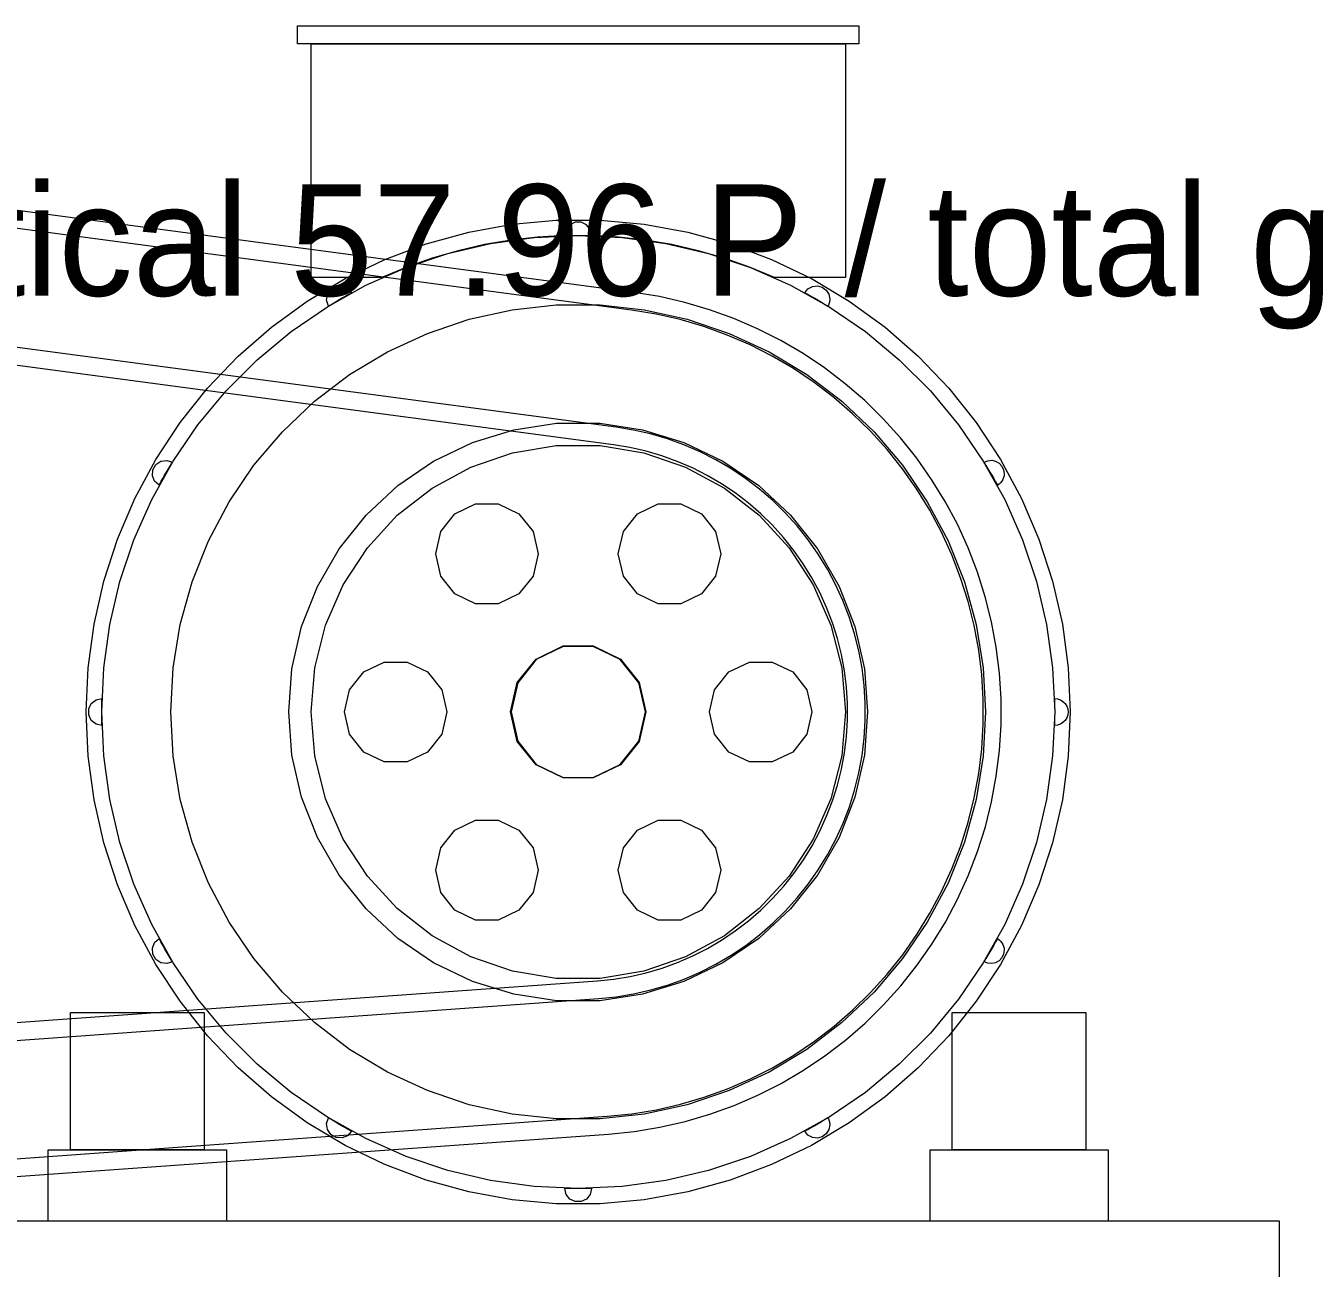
# Model space of a CAD drawing. Header units: millimetres. Extents: x -191664 to 191490, y -197311 to 10263.
# Drawn here: x 2222 to 2802, y -184123 to -183565 of the extents above; entities that cross this region are included whole.
import ezdxf

# ---------------------------------------------------------------- set-up
doc = ezdxf.new("R2010")
doc.units = ezdxf.units.MM
doc.layers.add('R15_COTAS_TRANSPORTE_P', color=1, linetype='Continuous', lineweight=0)
doc.layers.add('R15_PRENSA_RECEPCION_P', color=2, linetype='Continuous', lineweight=0)
doc.dimstyles.new('PLANTA_20', dxfattribs={"dimtxt": 50, "dimasz": 30, "dimexe": 30, "dimexo": 16, "dimgap": 20, "dimtad": 1, "dimtih": 1, "dimtoh": 1, "dimdec": 1, "dimzin": 0, "dimdsep": 46, "dimcen": 0.09, "dimadec": 0, "dimazin": 0, "dimtfac": 1, "dimtdec": 4, "dimtofl": 0, "dimtmove": 0, "dimatfit": 3, "dimfxl": 1, "dimtolj": 1, "dimtzin": 0, "dimarcsym": 0})

# ---------------------------------------------------------------- blocks, each defined once
blk = doc.blocks.new('*D133')
at = {"layer": 'Defpoints', "color": 0, "transparency": 16777216}
for p in [(439.69, -194147.98), (217.89, -194406.09), (-500, -194490), (-500, -194490), (500, -194490)]:
    blk.add_point(p, dxfattribs=at)
at = {"layer": 'R15_COTAS_TRANSPORTE_P', "color": 0, "lineweight": -2, "transparency": 16777216}
blk.add_arc((-500, -194490), 722.77, 2.37834, 17.62166, dxfattribs=at)
at = {"layer": 'R15_COTAS_TRANSPORTE_P', "color": 0, "transparency": 16777216}
for points in [[(184.12, -194272.81), (193.59, -194269.58), (179.18, -194242.8)], [(227.15, -194459.9), (217.15, -194460.11), (222.77, -194490)]]:
    blk.add_solid(points, dxfattribs=at)

msp = doc.modelspace()

# ---------------------------------------------------------------- linework, layer by layer
at = {"layer": 'R15_PRENSA_RECEPCION_P', "color": 9, "true_color": 0xb9c3c2}
for p, q in [((2495, -183685.05), (748.69, -183453.22)), ((2493.95, -183692.98), (747.64, -183461.15)), ((2506.48, -183686.93), (2495, -183685.05)), ((2517.82, -183689.52), (2506.48, -183686.93)), ((2528.97, -183692.78), (2517.82, -183689.52)), ((2504.94, -183694.79), (2493.95, -183692.98)), ((2515.8, -183697.26), (2504.94, -183694.79)), ((2539.91, -183696.73), (2528.97, -183692.78)), ((2526.49, -183700.39), (2515.8, -183697.26)), ((2536.97, -183704.17), (2526.49, -183700.39)), ((2550.59, -183701.34), (2539.91, -183696.73)), ((2560.96, -183706.59), (2550.59, -183701.34)), ((2547.19, -183708.58), (2536.97, -183704.17)), ((2571, -183712.47), (2560.96, -183706.59)), ((2557.13, -183713.61), (2547.19, -183708.58)), ((2566.74, -183719.24), (2557.13, -183713.61)), ((2580.65, -183718.94), (2571, -183712.47)), ((2575.99, -183725.45), (2566.74, -183719.24)), ((2589.89, -183726), (2580.65, -183718.94)), ((2584.84, -183732.21), (2575.99, -183725.45)), ((2598.68, -183733.61), (2589.89, -183726)), ((2593.26, -183739.5), (2584.84, -183732.21)), ((2606.99, -183741.74), (2598.68, -183733.61)), ((2601.22, -183747.29), (2593.26, -183739.5)), ((2614.79, -183750.37), (2606.99, -183741.74)), ((2422.51, -183752.39), (2441.07, -183746.66)), ((2441.07, -183746.66), (2460.29, -183743.76)), ((2460.29, -183743.76), (2479.71, -183743.76)), ((2479.71, -183743.76), (2498.93, -183746.66)), ((2498.93, -183746.66), (2517.49, -183752.39)), ((2608.69, -183755.55), (2601.22, -183747.29)), ((2405, -183760.82), (2422.51, -183752.39)), ((2440.54, -183757.07), (2460.09, -183753.81)), ((2460.09, -183753.81), (2479.91, -183753.81)), ((2479.91, -183753.81), (2499.46, -183757.07)), ((2517.49, -183752.39), (2535, -183760.82)), ((2622.04, -183759.46), (2614.79, -183750.37)), ((2421.8, -183763.51), (2440.54, -183757.07)), ((2499.46, -183757.07), (2518.2, -183763.51)), ((2615.64, -183764.26), (2608.69, -183755.55)), ((2628.73, -183768.97), (2622.04, -183759.46)), ((2388.95, -183771.76), (2405, -183760.82)), ((2404.37, -183772.94), (2421.8, -183763.51)), ((2518.2, -183763.51), (2535.63, -183772.94)), ((2535, -183760.82), (2551.05, -183771.76)), ((2622.05, -183773.37), (2615.64, -183764.26)), ((2374.7, -183784.98), (2388.95, -183771.76)), ((2551.05, -183771.76), (2565.3, -183784.98)), ((2634.82, -183778.88), (2628.73, -183768.97)), ((2388.73, -183785.11), (2404.37, -183772.94)), ((2535.63, -183772.94), (2551.27, -183785.11)), ((2627.88, -183782.86), (2622.05, -183773.37)), ((2414.66, -183784.4), (2423.88, -183779.96)), ((2423.88, -183779.96), (2434.12, -183779.96)), ((2434.12, -183779.96), (2443.34, -183784.4)), ((2496.66, -183784.4), (2505.88, -183779.96)), ((2505.88, -183779.96), (2516.12, -183779.96)), ((2516.12, -183779.96), (2525.34, -183784.4)), ((2633.12, -183792.68), (2627.88, -183782.86)), ((2640.29, -183789.14), (2634.82, -183778.88)), ((2362.59, -183800.17), (2374.7, -183784.98)), ((2375.3, -183799.69), (2388.73, -183785.11)), ((2408.28, -183792.41), (2414.66, -183784.4)), ((2443.34, -183784.4), (2449.72, -183792.41)), ((2490.28, -183792.41), (2496.66, -183784.4)), ((2525.34, -183784.4), (2531.72, -183792.41)), ((2551.27, -183785.11), (2564.7, -183799.69)), ((2565.3, -183784.98), (2577.41, -183800.17)), ((2645.13, -183799.71), (2640.29, -183789.14)), ((2406, -183802.39), (2408.28, -183792.41)), ((2449.72, -183792.41), (2452, -183802.39)), ((2488, -183802.39), (2490.28, -183792.41)), ((2531.72, -183792.41), (2534, -183802.39)), ((2637.75, -183802.81), (2633.12, -183792.68)), ((2352.87, -183817), (2362.59, -183800.17)), ((2364.46, -183816.29), (2375.3, -183799.69)), ((2564.7, -183799.69), (2575.54, -183816.29)), ((2577.41, -183800.17), (2587.13, -183817)), ((2649.31, -183810.56), (2645.13, -183799.71)), ((2408.28, -183812.37), (2406, -183802.39)), ((2452, -183802.39), (2449.72, -183812.37)), ((2490.28, -183812.37), (2488, -183802.39)), ((2534, -183802.39), (2531.72, -183812.37)), ((2641.76, -183813.21), (2637.75, -183802.81)), ((2414.66, -183820.37), (2408.28, -183812.37)), ((2449.72, -183812.37), (2443.34, -183820.37)), ((2496.66, -183820.37), (2490.28, -183812.37)), ((2531.72, -183812.37), (2525.34, -183820.37)), ((2652.82, -183821.65), (2649.31, -183810.56)), ((2345.78, -183835.08), (2352.87, -183817)), ((2356.5, -183834.44), (2364.46, -183816.29)), ((2575.54, -183816.29), (2583.5, -183834.44)), ((2587.13, -183817), (2594.22, -183835.08)), ((2645.12, -183823.83), (2641.76, -183813.21)), ((2423.88, -183824.81), (2414.66, -183820.37)), ((2443.34, -183820.37), (2434.12, -183824.81)), ((2505.88, -183824.81), (2496.66, -183820.37)), ((2525.34, -183820.37), (2516.12, -183824.81)), ((2647.82, -183834.63), (2645.12, -183823.83)), ((2655.64, -183832.93), (2652.82, -183821.65)), ((2434.12, -183824.81), (2423.88, -183824.81)), ((2516.12, -183824.81), (2505.88, -183824.81)), ((2341.45, -183854.02), (2345.78, -183835.08)), ((2351.64, -183853.65), (2356.5, -183834.44)), ((2583.5, -183834.44), (2588.36, -183853.65)), ((2594.22, -183835.08), (2598.55, -183854.02)), ((2649.86, -183845.58), (2647.82, -183834.63)), ((2657.77, -183844.36), (2655.64, -183832.93)), ((2451.05, -183849.63), (2463.24, -183843.76)), ((2463.24, -183843.76), (2476.76, -183843.76)), ((2476.76, -183843.76), (2488.95, -183849.63)), ((2651.23, -183856.63), (2649.86, -183845.58)), ((2659.19, -183855.9), (2657.77, -183844.36)), ((2373.66, -183855.42), (2382.88, -183850.98)), ((2382.88, -183850.98), (2393.12, -183850.98)), ((2393.12, -183850.98), (2402.34, -183855.42)), ((2442.61, -183860.21), (2451.05, -183849.63)), ((2488.95, -183849.63), (2497.39, -183860.21)), ((2537.66, -183855.42), (2546.88, -183850.98)), ((2546.88, -183850.98), (2557.12, -183850.98)), ((2557.12, -183850.98), (2566.34, -183855.42)), ((2340, -183873.4), (2341.45, -183854.02)), ((2350, -183873.4), (2351.64, -183853.65)), ((2367.28, -183863.42), (2373.66, -183855.42)), ((2402.34, -183855.42), (2408.72, -183863.42)), ((2531.28, -183863.42), (2537.66, -183855.42)), ((2566.34, -183855.42), (2572.72, -183863.42)), ((2588.36, -183853.65), (2590, -183873.4)), ((2598.55, -183854.02), (2600, -183873.4)), ((2651.91, -183867.75), (2651.23, -183856.63)), ((2659.91, -183867.5), (2659.19, -183855.9)), ((2365, -183873.4), (2367.28, -183863.42)), ((2408.72, -183863.42), (2411, -183873.4)), ((2439.6, -183873.4), (2442.61, -183860.21)), ((2497.39, -183860.21), (2500.4, -183873.4)), ((2529, -183873.4), (2531.28, -183863.42)), ((2572.72, -183863.42), (2575, -183873.4)), ((2651.92, -183878.89), (2651.91, -183867.75)), ((2659.91, -183879.13), (2659.91, -183867.5)), ((2341.45, -183892.78), (2340, -183873.4)), ((2351.64, -183893.15), (2350, -183873.4)), ((2367.28, -183883.38), (2365, -183873.4)), ((2411, -183873.4), (2408.72, -183883.38)), ((2442.61, -183886.59), (2439.6, -183873.4)), ((2500.4, -183873.4), (2497.39, -183886.59)), ((2531.28, -183883.38), (2529, -183873.4)), ((2575, -183873.4), (2572.72, -183883.38)), ((2590, -183873.4), (2588.36, -183893.15)), ((2600, -183873.4), (2598.55, -183892.78)), ((2651.24, -183890.01), (2651.92, -183878.89)), ((2659.21, -183890.74), (2659.91, -183879.13)), ((2373.66, -183891.38), (2367.28, -183883.38)), ((2408.72, -183883.38), (2402.34, -183891.38)), ((2451.05, -183897.17), (2442.61, -183886.59)), ((2497.39, -183886.59), (2488.95, -183897.17)), ((2537.66, -183891.38), (2531.28, -183883.38)), ((2572.72, -183883.38), (2566.34, -183891.38)), ((2345.78, -183911.72), (2341.45, -183892.78)), ((2356.5, -183912.36), (2351.64, -183893.15)), ((2382.88, -183895.82), (2373.66, -183891.38)), ((2402.34, -183891.38), (2393.12, -183895.82)), ((2546.88, -183895.82), (2537.66, -183891.38)), ((2566.34, -183891.38), (2557.12, -183895.82)), ((2588.36, -183893.15), (2583.5, -183912.36)), ((2598.55, -183892.78), (2594.22, -183911.72)), ((2649.89, -183901.06), (2651.24, -183890.01)), ((2657.79, -183902.28), (2659.21, -183890.74)), ((2393.12, -183895.82), (2382.88, -183895.82)), ((2463.24, -183903.04), (2451.05, -183897.17)), ((2488.95, -183897.17), (2476.76, -183903.04)), ((2557.12, -183895.82), (2546.88, -183895.82)), ((2476.76, -183903.04), (2463.24, -183903.04)), ((2647.86, -183912.01), (2649.89, -183901.06)), ((2655.67, -183913.71), (2657.79, -183902.28)), ((2352.87, -183929.8), (2345.78, -183911.72)), ((2364.46, -183930.51), (2356.5, -183912.36)), ((2583.5, -183912.36), (2575.54, -183930.51)), ((2594.22, -183911.72), (2587.13, -183929.8)), ((2645.16, -183922.82), (2647.86, -183912.01)), ((2652.86, -183924.99), (2655.67, -183913.71)), ((2414.66, -183926.43), (2423.88, -183921.99)), ((2423.88, -183921.99), (2434.12, -183921.99)), ((2434.12, -183921.99), (2443.34, -183926.43)), ((2496.66, -183926.43), (2505.88, -183921.99)), ((2505.88, -183921.99), (2516.12, -183921.99)), ((2516.12, -183921.99), (2525.34, -183926.43)), ((2408.28, -183934.43), (2414.66, -183926.43)), ((2443.34, -183926.43), (2449.72, -183934.43)), ((2490.28, -183934.43), (2496.66, -183926.43)), ((2525.34, -183926.43), (2531.72, -183934.43)), ((2641.81, -183933.44), (2645.16, -183922.82)), ((2649.36, -183936.08), (2652.86, -183924.99)), ((2362.59, -183946.63), (2352.87, -183929.8)), ((2375.3, -183947.11), (2364.46, -183930.51)), ((2575.54, -183930.51), (2564.7, -183947.11)), ((2587.13, -183929.8), (2577.41, -183946.63)), ((2637.82, -183943.84), (2641.81, -183933.44)), ((2406, -183944.41), (2408.28, -183934.43)), ((2449.72, -183934.43), (2452, -183944.41)), ((2488, -183944.41), (2490.28, -183934.43)), ((2531.72, -183934.43), (2534, -183944.41)), ((2645.19, -183946.93), (2649.36, -183936.08)), ((2408.28, -183954.39), (2406, -183944.41)), ((2452, -183944.41), (2449.72, -183954.39)), ((2490.28, -183954.39), (2488, -183944.41)), ((2534, -183944.41), (2531.72, -183954.39)), ((2633.19, -183953.97), (2637.82, -183943.84)), ((2374.7, -183961.82), (2362.59, -183946.63)), ((2388.73, -183961.69), (2375.3, -183947.11)), ((2564.7, -183947.11), (2551.27, -183961.69)), ((2577.41, -183946.63), (2565.3, -183961.82)), ((2640.37, -183957.51), (2645.19, -183946.93)), ((2414.66, -183962.4), (2408.28, -183954.39)), ((2449.72, -183954.39), (2443.34, -183962.4)), ((2496.66, -183962.4), (2490.28, -183954.39)), ((2531.72, -183954.39), (2525.34, -183962.4)), ((2627.96, -183963.8), (2633.19, -183953.97)), ((2388.95, -183975.04), (2374.7, -183961.82)), ((2404.37, -183973.86), (2388.73, -183961.69)), ((2423.88, -183966.84), (2414.66, -183962.4)), ((2443.34, -183962.4), (2434.12, -183966.84)), ((2505.88, -183966.84), (2496.66, -183962.4)), ((2525.34, -183962.4), (2516.12, -183966.84)), ((2551.27, -183961.69), (2535.63, -183973.86)), ((2565.3, -183961.82), (2551.05, -183975.04)), ((2634.9, -183967.78), (2640.37, -183957.51)), ((2434.12, -183966.84), (2423.88, -183966.84)), ((2516.12, -183966.84), (2505.88, -183966.84)), ((2622.13, -183973.3), (2627.96, -183963.8)), ((2628.82, -183977.69), (2634.9, -183967.78)), ((2421.8, -183983.29), (2404.37, -183973.86)), ((2535.63, -183973.86), (2518.2, -183983.29)), ((2615.74, -183982.42), (2622.13, -183973.3)), ((2405, -183985.98), (2388.95, -183975.04)), ((2551.05, -183975.04), (2535, -183985.98)), ((2622.14, -183987.21), (2628.82, -183977.69)), ((2422.51, -183994.41), (2405, -183985.98)), ((2440.54, -183989.73), (2421.8, -183983.29)), ((2518.2, -183983.29), (2499.46, -183989.73)), ((2535, -183985.98), (2517.49, -183994.41)), ((2608.8, -183991.13), (2615.74, -183982.42)), ((2460.09, -183992.99), (2440.54, -183989.73)), ((2499.46, -183989.73), (2479.91, -183992.99)), ((2601.34, -183999.4), (2608.8, -183991.13)), ((2614.9, -183996.3), (2622.14, -183987.21)), ((2441.07, -184000.14), (2422.51, -183994.41)), ((2479.91, -183992.99), (2460.09, -183992.99)), ((2517.49, -183994.41), (2498.93, -184000.14)), ((2607.11, -184004.93), (2614.9, -183996.3)), ((2460.29, -184003.04), (2441.07, -184000.14)), ((2479.71, -184003.04), (2460.29, -184003.04)), ((2498.93, -184000.14), (2479.71, -184003.04)), ((2593.38, -184007.19), (2601.34, -183999.4)), ((2584.97, -184014.49), (2593.38, -184007.19)), ((2598.81, -184013.07), (2607.11, -184004.93)), ((2576.12, -184021.26), (2584.97, -184014.49)), ((2590.02, -184020.69), (2598.81, -184013.07)), ((2580.79, -184027.76), (2590.02, -184020.69)), ((2566.88, -184027.47), (2576.12, -184021.26)), ((2557.27, -184033.11), (2566.88, -184027.47)), ((2571.14, -184034.24), (2580.79, -184027.76)), ((2537.12, -184042.57), (2547.34, -184038.15)), ((2547.34, -184038.15), (2557.27, -184033.11)), ((2561.11, -184040.13), (2571.14, -184034.24)), ((2526.64, -184046.36), (2537.12, -184042.57)), ((2550.74, -184045.39), (2561.11, -184040.13)), ((2505.1, -184051.98), (2515.96, -184049.5)), ((2515.96, -184049.5), (2526.64, -184046.36)), ((2529.13, -184053.96), (2540.07, -184050.01)), ((2540.07, -184050.01), (2550.74, -184045.39)), ((725.92, -184181.07), (2483.03, -184054.93)), ((2483.03, -184054.93), (2494.11, -184053.8)), ((2494.11, -184053.8), (2505.1, -184051.98)), ((2517.98, -184057.24), (2529.13, -184053.96)), ((2483.6, -184062.91), (2495.17, -184061.73)), ((2495.17, -184061.73), (2506.64, -184059.83)), ((2506.64, -184059.83), (2517.98, -184057.24)), ((726.49, -184189.05), (2483.6, -184062.91))]:
    msp.add_line(p, q, dxfattribs=at)
at = {"layer": 'R15_PRENSA_RECEPCION_P', "color": 117, "true_color": 0x376c5b}
for p, q in [((2486.98, -183745.52), (740.67, -183513.69)), ((2485.92, -183753.45), (739.61, -183521.62)), ((2494.77, -183746.8), (2486.98, -183745.52)), ((2502.46, -183748.55), (2494.77, -183746.8)), ((2510.04, -183750.77), (2502.46, -183748.55)), ((2493.23, -183754.65), (2485.92, -183753.45)), ((2517.47, -183753.45), (2510.04, -183750.77)), ((2524.72, -183756.58), (2517.47, -183753.45)), ((2500.45, -183756.29), (2493.23, -183754.65)), ((2507.56, -183758.38), (2500.45, -183756.29)), ((2514.52, -183760.89), (2507.56, -183758.38)), ((2531.76, -183760.14), (2524.72, -183756.58)), ((2538.57, -183764.13), (2531.76, -183760.14)), ((2521.32, -183763.82), (2514.52, -183760.89)), ((2527.93, -183767.17), (2521.32, -183763.82)), ((2545.13, -183768.53), (2538.57, -183764.13)), ((2534.32, -183770.91), (2527.93, -183767.17)), ((2540.47, -183775.04), (2534.32, -183770.91)), ((2551.4, -183773.32), (2545.13, -183768.53)), ((2546.35, -183779.53), (2540.47, -183775.04)), ((2557.37, -183778.49), (2551.4, -183773.32)), ((2551.95, -183784.38), (2546.35, -183779.53)), ((2563.01, -183784.01), (2557.37, -183778.49)), ((2557.24, -183789.56), (2551.95, -183784.38)), ((2568.3, -183789.87), (2563.01, -183784.01)), ((2562.21, -183795.05), (2557.24, -183789.56)), ((2573.23, -183796.04), (2568.3, -183789.87)), ((2566.83, -183800.84), (2562.21, -183795.05)), ((2577.77, -183802.5), (2573.23, -183796.04)), ((2571.09, -183806.9), (2566.83, -183800.84)), ((2581.9, -183809.22), (2577.77, -183802.5)), ((2574.96, -183813.2), (2571.09, -183806.9)), ((2585.62, -183816.19), (2581.9, -183809.22)), ((2578.45, -183819.74), (2574.96, -183813.2)), ((2588.9, -183823.37), (2585.62, -183816.19)), ((2581.53, -183826.47), (2578.45, -183819.74)), ((2591.74, -183830.74), (2588.9, -183823.37)), ((2584.19, -183833.38), (2581.53, -183826.47)), ((2586.42, -183840.44), (2584.19, -183833.38)), ((2594.12, -183838.26), (2591.74, -183830.74)), ((2588.22, -183847.62), (2586.42, -183840.44)), ((2596.04, -183845.92), (2594.12, -183838.26)), ((2597.48, -183853.68), (2596.04, -183845.92)), ((2589.58, -183854.9), (2588.22, -183847.62)), ((2590.49, -183862.25), (2589.58, -183854.9)), ((2598.45, -183861.52), (2597.48, -183853.68)), ((2590.94, -183869.64), (2590.49, -183862.25)), ((2598.94, -183869.4), (2598.45, -183861.52)), ((2590.94, -183877.05), (2590.94, -183869.64)), ((2598.94, -183877.29), (2598.94, -183869.4)), ((2590.5, -183884.44), (2590.94, -183877.05)), ((2598.46, -183885.17), (2598.94, -183877.29)), ((2589.59, -183891.79), (2590.5, -183884.44)), ((2597.5, -183893.01), (2598.46, -183885.17)), ((2588.25, -183899.07), (2589.59, -183891.79)), ((2596.06, -183900.77), (2597.5, -183893.01)), ((2586.45, -183906.26), (2588.25, -183899.07)), ((2594.15, -183908.43), (2596.06, -183900.77)), ((2584.23, -183913.32), (2586.45, -183906.26)), ((2591.78, -183915.96), (2594.15, -183908.43)), ((2581.57, -183920.23), (2584.23, -183913.32)), ((2588.95, -183923.33), (2591.78, -183915.96)), ((2578.5, -183926.97), (2581.57, -183920.23)), ((2575.02, -183933.5), (2578.5, -183926.97)), ((2585.67, -183930.51), (2588.95, -183923.33)), ((2571.14, -183939.81), (2575.02, -183933.5)), ((2581.96, -183937.48), (2585.67, -183930.51)), ((2566.89, -183945.88), (2571.14, -183939.81)), ((2577.83, -183944.21), (2581.96, -183937.48)), ((2573.3, -183950.67), (2577.83, -183944.21)), ((2562.28, -183951.67), (2566.89, -183945.88)), ((2568.38, -183956.84), (2573.3, -183950.67)), ((2552.03, -183962.35), (2557.32, -183957.17)), ((2557.32, -183957.17), (2562.28, -183951.67)), ((2563.09, -183962.7), (2568.38, -183956.84)), ((2546.43, -183967.2), (2552.03, -183962.35)), ((2557.45, -183968.23), (2563.09, -183962.7)), ((2540.55, -183971.7), (2546.43, -183967.2)), ((2551.49, -183973.4), (2557.45, -183968.23)), ((2534.41, -183975.83), (2540.55, -183971.7)), ((2545.22, -183978.2), (2551.49, -183973.4)), ((2521.42, -183982.93), (2528.02, -183979.58)), ((2528.02, -183979.58), (2534.41, -183975.83)), ((2538.67, -183982.61), (2545.22, -183978.2)), ((2507.66, -183988.39), (2514.62, -183985.87)), ((2514.62, -183985.87), (2521.42, -183982.93)), ((2531.86, -183986.6), (2538.67, -183982.61)), ((2486.03, -183993.33), (2493.34, -183992.13)), ((2493.34, -183992.13), (2500.56, -183990.48)), ((2500.56, -183990.48), (2507.66, -183988.39)), ((2517.57, -183993.31), (2524.82, -183990.17)), ((2524.82, -183990.17), (2531.86, -183986.6)), ((721.55, -184120.23), (2478.66, -183994.09)), ((2478.66, -183994.09), (2486.03, -183993.33)), ((2502.58, -183998.22), (2510.15, -183995.99)), ((2510.15, -183995.99), (2517.57, -183993.31)), ((722.13, -184128.21), (2479.24, -184002.07)), ((2479.24, -184002.07), (2487.09, -184001.26)), ((2487.09, -184001.26), (2494.88, -183999.98)), ((2494.88, -183999.98), (2502.58, -183998.22))]:
    msp.add_line(p, q, dxfattribs=at)
at = {"layer": 'R15_PRENSA_RECEPCION_P', "color": 127, "true_color": 0x587e77}
for p, q in [((2344, -183573.4), (2344, -183565.4)), ((2344, -183565.4), (2596, -183565.4)), ((2596, -183565.4), (2596, -183573.4)), ((2596, -183573.4), (2344, -183573.4)), ((2350, -183678.4), (2350, -183573.4)), ((2350, -183573.4), (2590, -183573.4)), ((2590, -183573.4), (2590, -183678.4)), ((2420.82, -183657.94), (2440.33, -183654.4)), ((2440.33, -183654.4), (2460.08, -183652.62)), ((2460.08, -183652.62), (2479.92, -183652.62)), ((2466.26, -183654.71), (2464.59, -183656.8)), ((2468.66, -183653.55), (2466.26, -183654.71)), ((2471.34, -183653.55), (2468.66, -183653.55)), ((2473.74, -183654.71), (2471.34, -183653.55)), ((2475.41, -183656.8), (2473.74, -183654.71)), ((2479.92, -183652.62), (2499.67, -183654.4)), ((2499.67, -183654.4), (2519.18, -183657.94)), ((2401.71, -183663.22), (2420.82, -183657.94)), ((2439.86, -183661.53), (2427.91, -183663.58)), ((2430.68, -183663.04), (2450.25, -183660.31)), ((2451.9, -183660.17), (2439.86, -183661.53)), ((2450.25, -183660.31), (2470, -183659.4)), ((2464, -183659.48), (2451.9, -183660.17)), ((2464.59, -183656.8), (2464, -183659.4)), ((2464, -183659.41), (2464, -183659.4)), ((2464, -183659.42), (2464, -183659.41)), ((2464, -183659.44), (2464, -183659.42)), ((2464, -183659.48), (2465.71, -183659.44)), ((2464, -183659.45), (2464, -183659.44)), ((2464, -183659.46), (2464, -183659.45)), ((2464, -183659.47), (2464, -183659.46)), ((2464, -183659.48), (2464, -183659.47)), ((2465.71, -183659.44), (2467.43, -183659.42)), ((2467.43, -183659.42), (2469.14, -183659.4)), ((2469.14, -183659.4), (2470.86, -183659.4)), ((2470, -183659.4), (2489.75, -183660.31)), ((2470.86, -183659.4), (2472.57, -183659.42)), ((2472.57, -183659.42), (2474.29, -183659.44)), ((2474.29, -183659.44), (2476, -183659.48)), ((2476, -183659.4), (2475.41, -183656.8)), ((2476, -183659.41), (2476, -183659.4)), ((2476, -183659.42), (2476, -183659.41)), ((2476, -183659.44), (2476, -183659.42)), ((2476, -183659.45), (2476, -183659.44)), ((2476, -183659.46), (2476, -183659.45)), ((2476, -183659.47), (2476, -183659.46)), ((2476, -183659.48), (2476, -183659.47)), ((2488.1, -183660.17), (2476, -183659.48)), ((2500.14, -183661.53), (2488.1, -183660.17)), ((2489.75, -183660.31), (2509.32, -183663.04)), ((2512.09, -183663.58), (2500.14, -183661.53)), ((2519.18, -183657.94), (2538.29, -183663.22)), ((2383.14, -183670.18), (2401.71, -183663.22)), ((2416.1, -183666.3), (2404.46, -183669.68)), ((2411.44, -183667.57), (2430.68, -183663.04)), ((2427.91, -183663.58), (2416.1, -183666.3)), ((2509.32, -183663.04), (2528.56, -183667.57)), ((2523.9, -183666.3), (2512.09, -183663.58)), ((2535.54, -183669.68), (2523.9, -183666.3)), ((2538.29, -183663.22), (2556.86, -183670.18)), ((2365.28, -183678.79), (2383.14, -183670.18)), ((2392.69, -183673.85), (2411.44, -183667.57)), ((2404.46, -183669.68), (2393.03, -183673.72)), ((2528.56, -183667.57), (2547.31, -183673.85)), ((2546.97, -183673.72), (2535.54, -183669.68)), ((2556.86, -183670.18), (2574.72, -183678.79)), ((2348.25, -183688.96), (2365.28, -183678.79)), ((2381.85, -183678.4), (2350, -183678.4)), ((2374.61, -183681.84), (2392.69, -183673.85)), ((2393.03, -183673.72), (2381.85, -183678.4)), ((2558.15, -183678.4), (2546.97, -183673.72)), ((2547.31, -183673.85), (2565.39, -183681.84)), ((2590, -183678.4), (2558.15, -183678.4)), ((2574.72, -183678.79), (2591.75, -183688.96)), ((2357.34, -183691.45), (2374.61, -183681.84)), ((2357.4, -183685.91), (2358.91, -183683.68)), ((2358.91, -183683.68), (2361.24, -183682.33)), ((2361.24, -183682.33), (2363.93, -183682.14)), ((2363.93, -183682.14), (2366.43, -183683.15)), ((2366.43, -183683.15), (2368.24, -183685.14)), ((2565.39, -183681.84), (2582.66, -183691.45)), ((2571.76, -183685.14), (2573.2, -183683.42)), ((2573.2, -183683.42), (2575.17, -183682.36)), ((2575.17, -183682.36), (2577.4, -183682.08)), ((2577.4, -183682.08), (2579.57, -183682.65)), ((2579.57, -183682.65), (2581.38, -183683.97)), ((2581.38, -183683.97), (2582.58, -183685.87)), ((2332.21, -183700.62), (2348.25, -183688.96)), ((2357.02, -183688.58), (2357.4, -183685.91)), ((2357.85, -183691.14), (2357.02, -183688.58)), ((2357.85, -183691.14), (2359.31, -183690.25)), ((2359.31, -183690.25), (2360.78, -183689.37)), ((2360.78, -183689.37), (2362.26, -183688.5)), ((2362.26, -183688.5), (2363.74, -183687.64)), ((2363.74, -183687.64), (2365.23, -183686.8)), ((2365.23, -183686.8), (2366.73, -183685.96)), ((2366.73, -183685.96), (2368.24, -183685.14)), ((2571.76, -183685.14), (2573.27, -183685.96)), ((2573.27, -183685.96), (2574.77, -183686.8)), ((2574.77, -183686.8), (2576.26, -183687.64)), ((2576.26, -183687.64), (2577.74, -183688.5)), ((2577.74, -183688.5), (2579.22, -183689.37)), ((2579.22, -183689.37), (2580.69, -183690.25)), ((2580.69, -183690.25), (2582.15, -183691.14)), ((2582.56, -183690.32), (2582.37, -183690.74)), ((2582.72, -183689.88), (2582.56, -183690.32)), ((2582.58, -183685.87), (2583, -183688.07)), ((2582.84, -183689.44), (2582.72, -183689.88)), ((2582.93, -183688.99), (2582.84, -183689.44)), ((2582.98, -183688.53), (2582.93, -183688.99)), ((2583, -183688.07), (2582.98, -183688.53)), ((2591.75, -183688.96), (2607.79, -183700.62)), ((2341.04, -183702.62), (2357.34, -183691.45)), ((2421.04, -183697.07), (2440.39, -183692.81)), ((2440.39, -183692.81), (2460.09, -183690.67)), ((2460.09, -183690.67), (2479.91, -183690.67)), ((2479.91, -183690.67), (2499.61, -183692.81)), ((2499.61, -183692.81), (2518.96, -183697.07)), ((2582.37, -183690.74), (2582.15, -183691.14)), ((2582.66, -183691.45), (2598.96, -183702.62)), ((2317.28, -183713.66), (2332.21, -183700.62)), ((2402.26, -183703.4), (2421.04, -183697.07)), ((2518.96, -183697.07), (2537.74, -183703.4)), ((2607.79, -183700.62), (2622.72, -183713.66)), ((2325.83, -183715.25), (2341.04, -183702.62)), ((2384.28, -183711.72), (2402.26, -183703.4)), ((2537.74, -183703.4), (2555.72, -183711.72)), ((2598.96, -183702.62), (2614.17, -183715.25)), ((2303.57, -183728), (2317.28, -183713.66)), ((2367.3, -183721.93), (2384.28, -183711.72)), ((2555.72, -183711.72), (2572.7, -183721.93)), ((2622.72, -183713.66), (2636.43, -183728)), ((2311.85, -183729.23), (2325.83, -183715.25)), ((2614.17, -183715.25), (2628.15, -183729.23)), ((2351.53, -183733.92), (2367.3, -183721.93)), ((2572.7, -183721.93), (2588.47, -183733.92)), ((2291.21, -183743.5), (2303.57, -183728)), ((2299.22, -183744.44), (2311.85, -183729.23)), ((2628.15, -183729.23), (2640.78, -183744.44)), ((2636.43, -183728), (2648.79, -183743.5)), ((2337.14, -183747.55), (2351.53, -183733.92)), ((2588.47, -183733.92), (2602.86, -183747.55)), ((2280.28, -183760.05), (2291.21, -183743.5)), ((2288.05, -183760.74), (2299.22, -183744.44)), ((2324.31, -183762.65), (2337.14, -183747.55)), ((2602.86, -183747.55), (2615.69, -183762.65)), ((2640.78, -183744.44), (2651.95, -183760.74)), ((2648.79, -183743.5), (2659.72, -183760.05)), ((2270.89, -183777.51), (2280.28, -183760.05)), ((2659.72, -183760.05), (2669.11, -183777.51)), ((2278.44, -183778.01), (2288.05, -183760.74)), ((2278.74, -183767.33), (2278.93, -183764.64)), ((2278.93, -183764.64), (2280.28, -183762.31)), ((2280.28, -183762.31), (2282.51, -183760.8)), ((2282.51, -183760.8), (2285.18, -183760.42)), ((2284.24, -183767.14), (2285.1, -183765.66)), ((2285.1, -183765.66), (2285.97, -183764.18)), ((2285.18, -183760.42), (2287.74, -183761.25)), ((2285.97, -183764.18), (2286.85, -183762.71)), ((2286.85, -183762.71), (2287.74, -183761.25)), ((2313.2, -183779.05), (2324.31, -183762.65)), ((2615.69, -183762.65), (2626.8, -183779.05)), ((2651.95, -183760.74), (2661.56, -183778.01)), ((2652.26, -183761.25), (2653.92, -183760.57)), ((2652.26, -183761.25), (2653.15, -183762.71)), ((2653.15, -183762.71), (2654.03, -183764.18)), ((2653.92, -183760.57), (2655.72, -183760.41)), ((2654.03, -183764.18), (2654.9, -183765.66)), ((2654.9, -183765.66), (2655.76, -183767.14)), ((2655.72, -183760.41), (2657.48, -183760.8)), ((2657.48, -183760.8), (2659.04, -183761.69)), ((2659.04, -183761.69), (2660.27, -183763)), ((2660.27, -183763), (2661.06, -183764.62)), ((2661.06, -183764.62), (2661.33, -183766.4)), ((2279.75, -183769.83), (2278.74, -183767.33)), ((2281.74, -183771.64), (2279.75, -183769.83)), ((2281.74, -183771.64), (2282.56, -183770.13)), ((2282.56, -183770.13), (2283.4, -183768.63)), ((2283.4, -183768.63), (2284.24, -183767.14)), ((2655.76, -183767.14), (2656.6, -183768.63)), ((2656.6, -183768.63), (2657.44, -183770.13)), ((2657.44, -183770.13), (2658.26, -183771.64)), ((2659.01, -183771.14), (2658.26, -183771.64)), ((2659.69, -183770.52), (2659.01, -183771.14)), ((2660.26, -183769.82), (2659.69, -183770.52)), ((2660.72, -183769.04), (2660.26, -183769.82)), ((2661.06, -183768.19), (2660.72, -183769.04)), ((2661.26, -183767.31), (2661.06, -183768.19)), ((2661.33, -183766.4), (2661.26, -183767.31)), ((2263.09, -183795.75), (2270.89, -183777.51)), ((2669.11, -183777.51), (2676.91, -183795.75)), ((2270.45, -183796.09), (2278.44, -183778.01)), ((2303.91, -183796.56), (2313.2, -183779.05)), ((2626.8, -183779.05), (2636.09, -183796.56)), ((2661.56, -183778.01), (2669.55, -183796.09)), ((2256.96, -183814.61), (2263.09, -183795.75)), ((2264.17, -183814.84), (2270.45, -183796.09)), ((2296.58, -183814.97), (2303.91, -183796.56)), ((2636.09, -183796.56), (2643.42, -183814.97)), ((2669.55, -183796.09), (2675.83, -183814.84)), ((2676.91, -183795.75), (2683.04, -183814.61)), ((2252.55, -183833.94), (2256.96, -183814.61)), ((2259.64, -183834.08), (2264.17, -183814.84)), ((2291.28, -183834.06), (2296.58, -183814.97)), ((2643.42, -183814.97), (2648.72, -183834.06)), ((2675.83, -183814.84), (2680.36, -183834.08)), ((2683.04, -183814.61), (2687.45, -183833.94)), ((2249.89, -183853.59), (2252.55, -183833.94)), ((2256.91, -183853.65), (2259.64, -183834.08)), ((2288.07, -183853.61), (2291.28, -183834.06)), ((2648.72, -183834.06), (2651.93, -183853.61)), ((2680.36, -183834.08), (2683.09, -183853.65)), ((2687.45, -183833.94), (2690.11, -183853.59)), ((2463.29, -183843.99), (2451.19, -183849.82)), ((2476.71, -183843.99), (2463.29, -183843.99)), ((2488.81, -183849.82), (2476.71, -183843.99)), ((2451.19, -183849.82), (2442.82, -183860.31)), ((2497.18, -183860.31), (2488.81, -183849.82)), ((2249, -183873.4), (2249.89, -183853.59)), ((2256, -183873.4), (2256.91, -183853.65)), ((2287, -183873.4), (2288.07, -183853.61)), ((2651.93, -183853.61), (2653, -183873.4)), ((2683.09, -183853.65), (2684, -183873.4)), ((2690.11, -183853.59), (2691, -183873.4)), ((2442.82, -183860.31), (2439.84, -183873.4)), ((2500.16, -183873.4), (2497.18, -183860.31)), ((2250.15, -183872.05), (2251.33, -183869.63)), ((2251.33, -183869.63), (2253.45, -183867.97)), ((2253.45, -183867.97), (2256.08, -183867.4)), ((2256.02, -183870.83), (2256.03, -183869.97)), ((2256.03, -183869.97), (2256.04, -183869.11)), ((2256.04, -183869.11), (2256.06, -183868.26)), ((2256.06, -183868.26), (2256.08, -183867.4)), ((2683.92, -183867.4), (2683.94, -183868.26)), ((2683.92, -183867.4), (2685.26, -183867.53)), ((2683.94, -183868.26), (2683.96, -183869.11)), ((2683.96, -183869.11), (2683.97, -183869.97)), ((2683.97, -183869.97), (2683.98, -183870.83)), ((2685.26, -183867.53), (2686.55, -183867.97)), ((2686.55, -183867.97), (2687.7, -183868.68)), ((2687.7, -183868.68), (2688.67, -183869.63)), ((2688.67, -183869.63), (2689.4, -183870.78)), ((2249.89, -183893.21), (2249, -183873.4)), ((2250.15, -183874.75), (2250.15, -183872.05)), ((2251.33, -183877.17), (2250.15, -183874.75)), ((2256, -183872.54), (2256.01, -183871.69)), ((2256, -183873.4), (2256, -183872.54)), ((2256.91, -183893.15), (2256, -183873.4)), ((2256, -183874.26), (2256, -183873.4)), ((2256.01, -183875.11), (2256, -183874.26)), ((2256.01, -183871.69), (2256.02, -183870.83)), ((2256.02, -183875.97), (2256.01, -183875.11)), ((2256.03, -183876.83), (2256.02, -183875.97)), ((2288.07, -183893.19), (2287, -183873.4)), ((2439.84, -183873.4), (2442.82, -183886.49)), ((2497.18, -183886.49), (2500.16, -183873.4)), ((2653, -183873.4), (2651.93, -183893.19)), ((2684, -183873.4), (2683.09, -183893.15)), ((2683.98, -183875.97), (2683.97, -183876.83)), ((2683.98, -183870.83), (2683.99, -183871.69)), ((2683.99, -183875.11), (2683.98, -183875.97)), ((2683.99, -183871.69), (2684, -183872.54)), ((2684, -183874.26), (2683.99, -183875.11)), ((2684, -183872.54), (2684, -183873.4)), ((2684, -183873.4), (2684, -183874.26)), ((2689.4, -183876.02), (2688.67, -183877.17)), ((2689.4, -183870.78), (2689.85, -183872.05)), ((2689.85, -183874.75), (2689.4, -183876.02)), ((2689.85, -183872.05), (2690, -183873.4)), ((2690, -183873.4), (2689.85, -183874.75)), ((2691, -183873.4), (2690.11, -183893.21)), ((2253.45, -183878.83), (2251.33, -183877.17)), ((2256.08, -183879.4), (2253.45, -183878.83)), ((2256.04, -183877.69), (2256.03, -183876.83)), ((2256.06, -183878.54), (2256.04, -183877.69)), ((2256.08, -183879.4), (2256.06, -183878.54)), ((2683.94, -183878.54), (2683.92, -183879.4)), ((2685.26, -183879.27), (2683.92, -183879.4)), ((2683.96, -183877.69), (2683.94, -183878.54)), ((2683.97, -183876.83), (2683.96, -183877.69)), ((2686.55, -183878.83), (2685.26, -183879.27)), ((2687.7, -183878.12), (2686.55, -183878.83)), ((2688.67, -183877.17), (2687.7, -183878.12)), ((2442.82, -183886.49), (2451.19, -183896.98)), ((2488.81, -183896.98), (2497.18, -183886.49)), ((2252.55, -183912.86), (2249.89, -183893.21)), ((2259.64, -183912.72), (2256.91, -183893.15)), ((2291.28, -183912.74), (2288.07, -183893.19)), ((2651.93, -183893.19), (2648.72, -183912.74)), ((2683.09, -183893.15), (2680.36, -183912.72)), ((2690.11, -183893.21), (2687.45, -183912.86)), ((2451.19, -183896.98), (2463.29, -183902.81)), ((2476.71, -183902.81), (2488.81, -183896.98)), ((2463.29, -183902.81), (2476.71, -183902.81)), ((2256.96, -183932.19), (2252.55, -183912.86)), ((2264.17, -183931.96), (2259.64, -183912.72)), ((2296.58, -183931.83), (2291.28, -183912.74)), ((2648.72, -183912.74), (2643.42, -183931.83)), ((2680.36, -183912.72), (2675.83, -183931.96)), ((2687.45, -183912.86), (2683.04, -183932.19)), ((2263.09, -183951.05), (2256.96, -183932.19)), ((2270.45, -183950.71), (2264.17, -183931.96)), ((2303.91, -183950.24), (2296.58, -183931.83)), ((2643.42, -183931.83), (2636.09, -183950.24)), ((2675.83, -183931.96), (2669.55, -183950.71)), ((2683.04, -183932.19), (2676.91, -183951.05)), ((2270.89, -183969.29), (2263.09, -183951.05)), ((2278.44, -183968.79), (2270.45, -183950.71)), ((2313.2, -183967.75), (2303.91, -183950.24)), ((2636.09, -183950.24), (2626.8, -183967.75)), ((2669.55, -183950.71), (2661.56, -183968.79)), ((2676.91, -183951.05), (2669.11, -183969.29)), ((2288.05, -183986.06), (2278.44, -183968.79)), ((2324.31, -183984.15), (2313.2, -183967.75)), ((2626.8, -183967.75), (2615.69, -183984.15)), ((2661.56, -183968.79), (2651.95, -183986.06)), ((2280.28, -183986.75), (2270.89, -183969.29)), ((2669.11, -183969.29), (2659.72, -183986.75)), ((2278.74, -183979.47), (2279.75, -183976.97)), ((2278.93, -183982.16), (2278.74, -183979.47)), ((2279.75, -183976.97), (2281.74, -183975.16)), ((2282.56, -183976.67), (2281.74, -183975.16)), ((2283.4, -183978.17), (2282.56, -183976.67)), ((2284.24, -183979.66), (2283.4, -183978.17)), ((2285.1, -183981.14), (2284.24, -183979.66)), ((2655.76, -183979.66), (2654.9, -183981.14)), ((2656.6, -183978.17), (2655.76, -183979.66)), ((2657.44, -183976.67), (2656.6, -183978.17)), ((2658.26, -183975.16), (2657.44, -183976.67)), ((2658.26, -183975.16), (2659.01, -183975.66)), ((2659.01, -183975.66), (2659.69, -183976.28)), ((2659.69, -183976.28), (2660.26, -183976.98)), ((2660.26, -183976.98), (2660.72, -183977.76)), ((2660.72, -183977.76), (2661.06, -183978.61)), ((2661.06, -183978.61), (2661.26, -183979.49)), ((2661.33, -183980.4), (2661.06, -183982.18)), ((2661.26, -183979.49), (2661.33, -183980.4)), ((2280.28, -183984.49), (2278.93, -183982.16)), ((2282.51, -183986), (2280.28, -183984.49)), ((2285.18, -183986.38), (2282.51, -183986)), ((2285.97, -183982.62), (2285.1, -183981.14)), ((2287.74, -183985.55), (2285.18, -183986.38)), ((2286.85, -183984.09), (2285.97, -183982.62)), ((2287.74, -183985.55), (2286.85, -183984.09)), ((2299.22, -184002.36), (2288.05, -183986.06)), ((2337.14, -183999.25), (2324.31, -183984.15)), ((2615.69, -183984.15), (2602.86, -183999.25)), ((2651.95, -183986.06), (2640.78, -184002.36)), ((2653.15, -183984.09), (2652.26, -183985.55)), ((2653.92, -183986.23), (2652.26, -183985.55)), ((2654.03, -183982.62), (2653.15, -183984.09)), ((2655.72, -183986.39), (2653.92, -183986.23)), ((2654.9, -183981.14), (2654.03, -183982.62)), ((2657.48, -183986), (2655.72, -183986.39)), ((2659.04, -183985.11), (2657.48, -183986)), ((2660.27, -183983.8), (2659.04, -183985.11)), ((2661.06, -183982.18), (2660.27, -183983.8)), ((2291.21, -184003.3), (2280.28, -183986.75)), ((2659.72, -183986.75), (2648.79, -184003.3)), ((2303.57, -184018.8), (2291.21, -184003.3)), ((2311.85, -184017.57), (2299.22, -184002.36)), ((2351.53, -184012.88), (2337.14, -183999.25)), ((2602.86, -183999.25), (2588.47, -184012.88)), ((2640.78, -184002.36), (2628.15, -184017.57)), ((2648.79, -184003.3), (2636.43, -184018.8)), ((2242, -184070), (2242, -184008.4)), ((2242, -184008.4), (2302, -184008.4)), ((2302, -184008.4), (2302, -184070)), ((2638, -184070), (2638, -184008.4)), ((2638, -184008.4), (2698, -184008.4)), ((2698, -184008.4), (2698, -184070)), ((2367.3, -184024.87), (2351.53, -184012.88)), ((2588.47, -184012.88), (2572.7, -184024.87)), ((2317.28, -184033.14), (2303.57, -184018.8)), ((2325.83, -184031.55), (2311.85, -184017.57)), ((2628.15, -184017.57), (2614.17, -184031.55)), ((2636.43, -184018.8), (2622.72, -184033.14)), ((2384.28, -184035.08), (2367.3, -184024.87)), ((2572.7, -184024.87), (2555.72, -184035.08)), ((2341.04, -184044.18), (2325.83, -184031.55)), ((2614.17, -184031.55), (2598.96, -184044.18)), ((2332.21, -184046.18), (2317.28, -184033.14)), ((2402.26, -184043.4), (2384.28, -184035.08)), ((2555.72, -184035.08), (2537.74, -184043.4)), ((2622.72, -184033.14), (2607.79, -184046.18)), ((2357.34, -184055.35), (2341.04, -184044.18)), ((2421.04, -184049.73), (2402.26, -184043.4)), ((2537.74, -184043.4), (2518.96, -184049.73)), ((2598.96, -184044.18), (2582.66, -184055.35)), ((2348.25, -184057.84), (2332.21, -184046.18)), ((2440.39, -184053.99), (2421.04, -184049.73)), ((2518.96, -184049.73), (2499.61, -184053.99)), ((2607.79, -184046.18), (2591.75, -184057.84)), ((2357.02, -184058.22), (2357.85, -184055.66)), ((2374.61, -184064.96), (2357.34, -184055.35)), ((2359.31, -184056.55), (2357.85, -184055.66)), ((2460.09, -184056.13), (2440.39, -184053.99)), ((2499.61, -184053.99), (2479.91, -184056.13)), ((2582.66, -184055.35), (2565.39, -184064.96)), ((2582.15, -184055.66), (2580.69, -184056.55)), ((2582.15, -184055.66), (2582.37, -184056.06)), ((2365.28, -184068.01), (2348.25, -184057.84)), ((2357.4, -184060.89), (2357.02, -184058.22)), ((2358.91, -184063.12), (2357.4, -184060.89)), ((2360.78, -184057.43), (2359.31, -184056.55)), ((2362.26, -184058.3), (2360.78, -184057.43)), ((2363.74, -184059.16), (2362.26, -184058.3)), ((2365.23, -184060), (2363.74, -184059.16)), ((2366.73, -184060.84), (2365.23, -184060)), ((2368.24, -184061.66), (2366.43, -184063.65)), ((2368.24, -184061.66), (2366.73, -184060.84)), ((2479.91, -184056.13), (2460.09, -184056.13)), ((2573.27, -184060.84), (2571.76, -184061.66)), ((2573.2, -184063.38), (2571.76, -184061.66)), ((2574.77, -184060), (2573.27, -184060.84)), ((2591.75, -184057.84), (2574.72, -184068.01)), ((2576.26, -184059.16), (2574.77, -184060)), ((2577.74, -184058.3), (2576.26, -184059.16)), ((2579.22, -184057.43), (2577.74, -184058.3)), ((2580.69, -184056.55), (2579.22, -184057.43)), ((2582.58, -184060.93), (2581.38, -184062.83)), ((2582.37, -184056.06), (2582.56, -184056.48)), ((2582.56, -184056.48), (2582.72, -184056.92)), ((2583, -184058.73), (2582.58, -184060.93)), ((2582.72, -184056.92), (2582.84, -184057.36)), ((2582.84, -184057.36), (2582.93, -184057.81)), ((2582.93, -184057.81), (2582.98, -184058.27)), ((2582.98, -184058.27), (2583, -184058.73)), ((2361.24, -184064.47), (2358.91, -184063.12)), ((2363.93, -184064.66), (2361.24, -184064.47)), ((2366.43, -184063.65), (2363.93, -184064.66)), ((2392.69, -184072.95), (2374.61, -184064.96)), ((2565.39, -184064.96), (2547.31, -184072.95)), ((2575.17, -184064.44), (2573.2, -184063.38)), ((2577.4, -184064.72), (2575.17, -184064.44)), ((2579.57, -184064.15), (2577.4, -184064.72)), ((2581.38, -184062.83), (2579.57, -184064.15)), ((2232, -184070), (2312, -184070)), ((2232, -184102), (2232, -184070)), ((2302, -184070), (2242, -184070)), ((2312, -184070), (2312, -184102)), ((2383.14, -184076.62), (2365.28, -184068.01)), ((2411.44, -184079.23), (2392.69, -184072.95)), ((2547.31, -184072.95), (2528.56, -184079.23)), ((2574.72, -184068.01), (2556.86, -184076.62)), ((2628, -184070), (2708, -184070)), ((2628, -184102), (2628, -184070)), ((2698, -184070), (2638, -184070)), ((2708, -184070), (2708, -184102)), ((2401.71, -184083.58), (2383.14, -184076.62)), ((2556.86, -184076.62), (2538.29, -184083.58)), ((2420.82, -184088.86), (2401.71, -184083.58)), ((2430.68, -184083.76), (2411.44, -184079.23)), ((2450.25, -184086.49), (2430.68, -184083.76)), ((2509.32, -184083.76), (2489.75, -184086.49)), ((2528.56, -184079.23), (2509.32, -184083.76)), ((2538.29, -184083.58), (2519.18, -184088.86)), ((2440.33, -184092.4), (2420.82, -184088.86)), ((2470, -184087.4), (2450.25, -184086.49)), ((2464, -184087.33), (2464, -184087.32)), ((2465.71, -184087.36), (2464, -184087.32)), ((2464, -184087.34), (2464, -184087.33)), ((2464, -184087.35), (2464, -184087.34)), ((2464, -184087.36), (2464, -184087.35)), ((2464, -184087.38), (2464, -184087.36)), ((2464, -184087.39), (2464, -184087.38)), ((2464, -184087.4), (2464, -184087.39)), ((2464.59, -184090), (2464, -184087.4)), ((2466.26, -184092.09), (2464.59, -184090)), ((2467.43, -184087.38), (2465.71, -184087.36)), ((2469.14, -184087.4), (2467.43, -184087.38)), ((2470.86, -184087.4), (2469.14, -184087.4)), ((2489.75, -184086.49), (2470, -184087.4)), ((2472.57, -184087.38), (2470.86, -184087.4)), ((2474.29, -184087.36), (2472.57, -184087.38)), ((2475.41, -184090), (2473.74, -184092.09)), ((2476, -184087.32), (2474.29, -184087.36)), ((2476, -184087.4), (2475.41, -184090)), ((2476, -184087.32), (2476, -184087.33)), ((2476, -184087.33), (2476, -184087.34)), ((2476, -184087.34), (2476, -184087.35)), ((2476, -184087.35), (2476, -184087.36)), ((2476, -184087.36), (2476, -184087.38)), ((2476, -184087.38), (2476, -184087.39)), ((2476, -184087.39), (2476, -184087.4)), ((2519.18, -184088.86), (2499.67, -184092.4)), ((2460.08, -184094.18), (2440.33, -184092.4)), ((2479.92, -184094.18), (2460.08, -184094.18)), ((2468.66, -184093.25), (2466.26, -184092.09)), ((2471.34, -184093.25), (2468.66, -184093.25)), ((2473.74, -184092.09), (2471.34, -184093.25)), ((2499.67, -184092.4), (2479.92, -184094.18)), ((2312, -184102), (2232, -184102)), ((2708, -184102), (2628, -184102))]:
    msp.add_line(p, q, dxfattribs=at)
at = {"layer": 'R15_PRENSA_RECEPCION_P', "color": 252, "true_color": 0x7f959c}
for p, q in [((2785, -184102), (2155, -184102)), ((2785, -184225), (2785, -184102))]:
    msp.add_line(p, q, dxfattribs=at)

# ---------------------------------------------------------------- texts
at = {"layer": 'R15_PRENSA_RECEPCION_P'}
msp.add_text('Tramo libre60 P / vertical 57.96 P / total guiado 353.48 P', height=50, dxfattribs=at).set_placement((1578.88, -183686.52))

# ---------------------------------------------------------------- dimensions: what is measured, and where the dimension line sits
at = {"layer": 'R15_COTAS_TRANSPORTE_P'}
dim = msp.add_angular_dim_2l(base=(217.89, -194406.09), line1=((-500, -194490), (500, -194490)), line2=((-500, -194490), (439.69, -194147.98)), dimstyle='PLANTA_20', dxfattribs=at)
dim.commit()
dim.dimension.update_dxf_attribs({"geometry": '*D133', "text_midpoint": (191490.46, -33543.69)})

doc.saveas('drawing.dxf')
